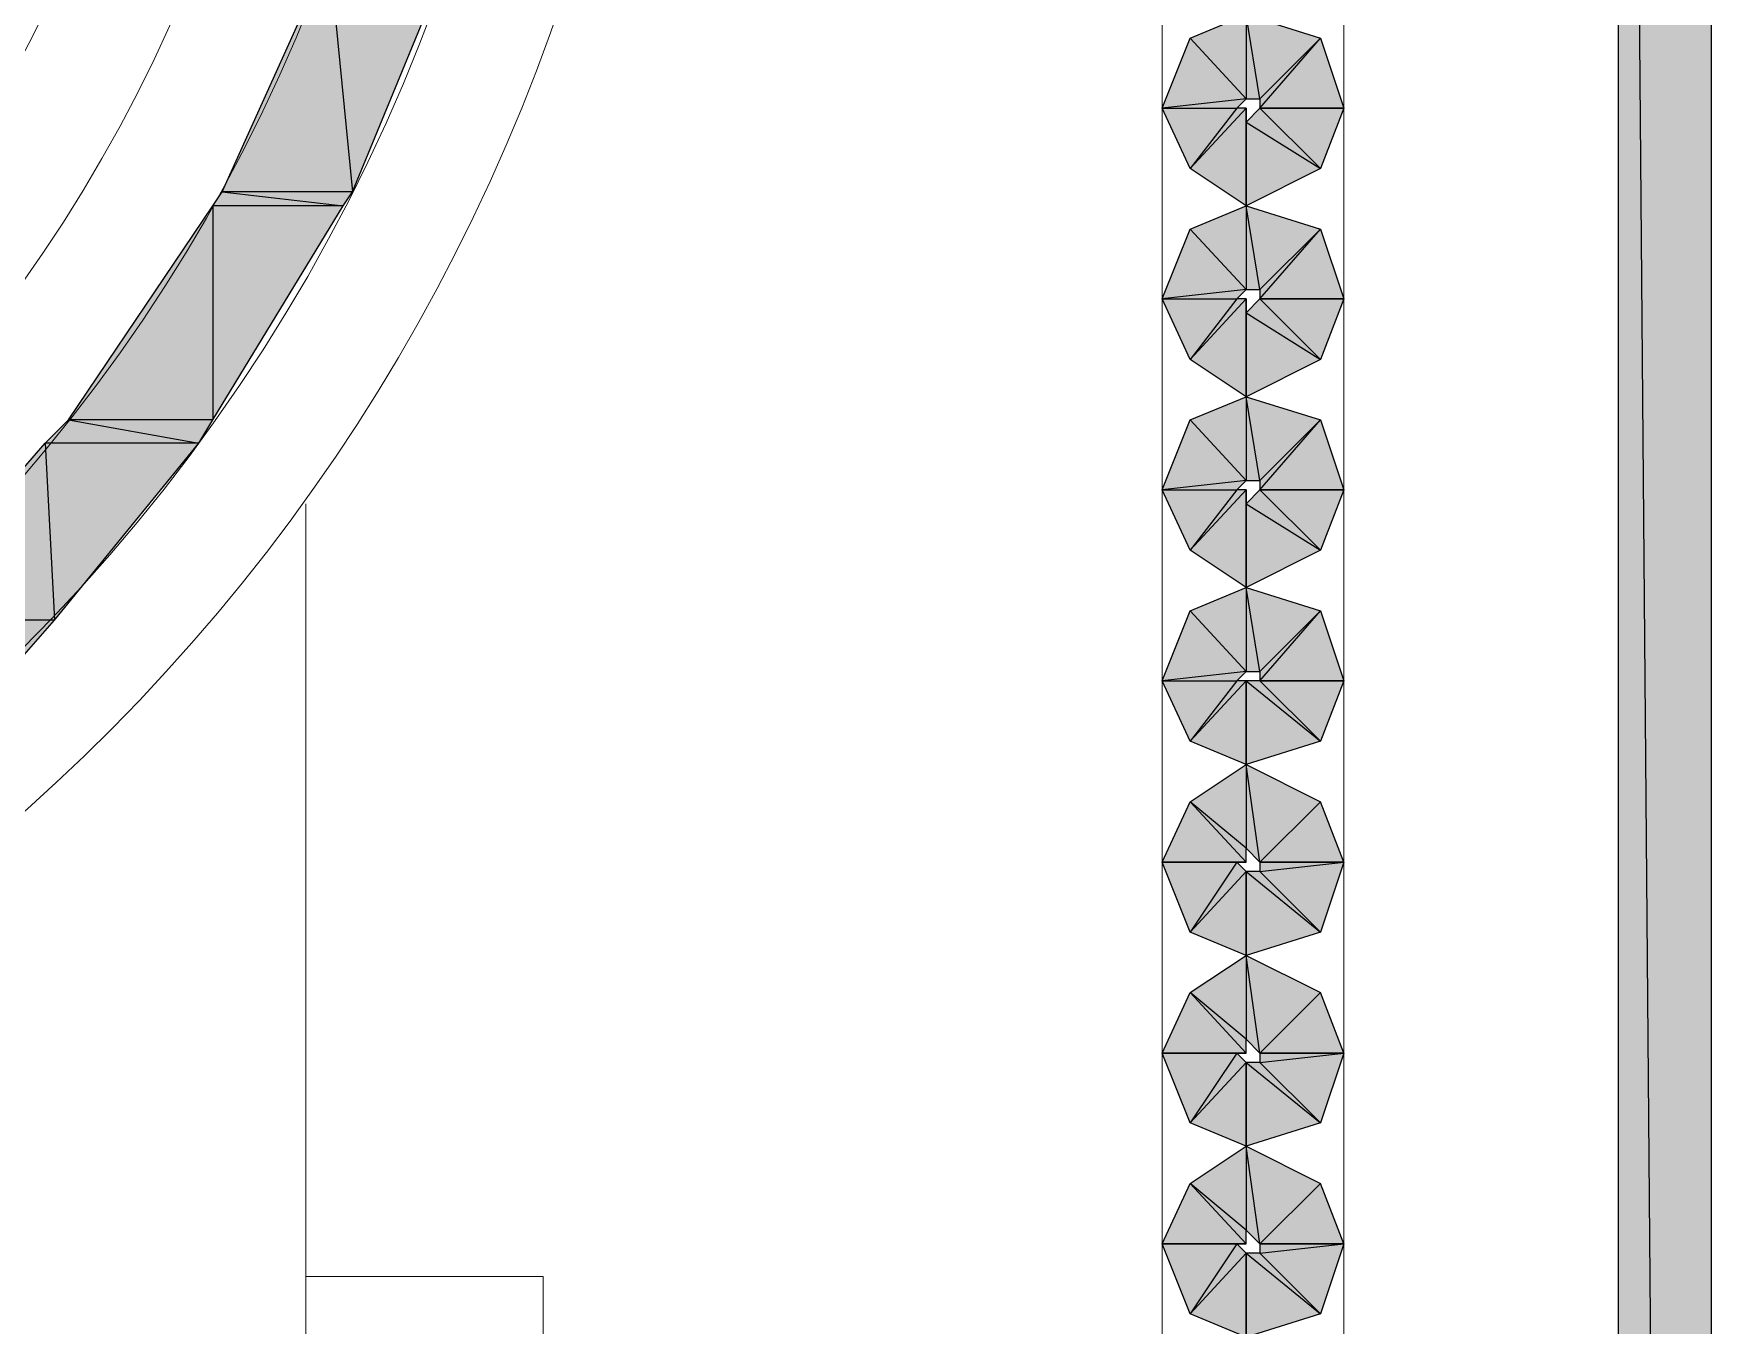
# Model space of a CAD drawing. Header units: millimetres. Extents: x 40 to 176, y -32 to 59.
# Drawn here: x 105.813 to 106.317, y -3.824 to -3.436 of the extents above; entities that cross this region are included whole.
import ezdxf

# ---------------------------------------------------------------- set-up
doc = ezdxf.new("R2010")
doc.units = ezdxf.units.MM
doc.layers.add('15 - Quadro de medição', color=6, linetype='Continuous')

msp = doc.modelspace()

# ---------------------------------------------------------------- hatches: boundary and pattern name
at = {"layer": '15 - Quadro de medição', "true_color": 0x000007}
h = msp.add_hatch(color=7, dxfattribs=at)
h.paths.add_polyline_path([(106.31703, -2.68359), (106.28909, -2.68359), (106.31703, -6.02603)])
h.paths.add_polyline_path([(106.28909, -2.68359), (106.31703, -6.02603), (106.28909, -6.02603)])
h = msp.add_hatch(color=7, dxfattribs=at)
h.paths.add_polyline_path([(105.93851, -3.41269), (105.90219, -3.41269), (105.90917, -3.48393)])
h.paths.add_polyline_path([(105.90219, -3.41269), (105.90917, -3.48393), (105.87006, -3.48393)])
h = msp.add_hatch(color=7, dxfattribs=at)
h.paths.add_polyline_path([(106.20668, -3.45879), (106.18154, -3.45879), (106.1997, -3.43783)])
h.paths.add_polyline_path([(106.18154, -3.45879), (106.1997, -3.43783), (106.18154, -3.45599)])
h.paths.add_polyline_path([(106.1997, -3.43783), (106.18154, -3.45599), (106.17735, -3.43085)])
h.paths.add_polyline_path([(106.18154, -3.45599), (106.17735, -3.43085), (106.17735, -3.45599)])
h.paths.add_polyline_path([(106.17735, -3.43085), (106.17735, -3.45599), (106.16059, -3.43783)])
h = msp.add_hatch(color=7, dxfattribs=at)
h.paths.add_polyline_path([(106.16059, -3.43783), (106.17735, -3.45599), (106.15221, -3.45879)])
h.paths.add_polyline_path([(106.17735, -3.45599), (106.15221, -3.45879), (106.17456, -3.45879)])
h.paths.add_polyline_path([(106.15221, -3.45879), (106.17456, -3.45879), (106.16059, -3.47694)])
h.paths.add_polyline_path([(106.17456, -3.45879), (106.16059, -3.47694), (106.17735, -3.45879)])
h.paths.add_polyline_path([(106.16059, -3.47694), (106.17735, -3.45879), (106.17735, -3.48812)])
h.paths.add_polyline_path([(106.17735, -3.45879), (106.17735, -3.48812), (106.17735, -3.46298)])
h.paths.add_polyline_path([(106.17735, -3.48812), (106.17735, -3.46298), (106.1997, -3.47694)])
h.paths.add_polyline_path([(106.17735, -3.46298), (106.1997, -3.47694), (106.18154, -3.45879)])
h.paths.add_polyline_path([(106.1997, -3.47694), (106.18154, -3.45879), (106.20668, -3.45879)])
h = msp.add_hatch(color=7, dxfattribs=at)
h.paths.add_polyline_path([(105.90917, -3.48393), (105.87006, -3.48393), (105.90638, -3.48812)])
h.paths.add_polyline_path([(105.87006, -3.48393), (105.90638, -3.48812), (105.86727, -3.48812)])
h = msp.add_hatch(color=7, dxfattribs=at)
h.paths.add_polyline_path([(105.90638, -3.48812), (105.86727, -3.48812), (105.86727, -3.55237)])
h.paths.add_polyline_path([(105.86727, -3.48812), (105.86727, -3.55237), (105.82397, -3.55237)])
h = msp.add_hatch(color=7, dxfattribs=at)
h.paths.add_polyline_path([(106.20668, -3.51605), (106.18154, -3.51605), (106.1997, -3.4951)])
h.paths.add_polyline_path([(106.18154, -3.51605), (106.1997, -3.4951), (106.18154, -3.51326)])
h.paths.add_polyline_path([(106.1997, -3.4951), (106.18154, -3.51326), (106.17735, -3.48812)])
h.paths.add_polyline_path([(106.18154, -3.51326), (106.17735, -3.48812), (106.17735, -3.51326)])
h.paths.add_polyline_path([(106.17735, -3.48812), (106.17735, -3.51326), (106.16059, -3.4951)])
h = msp.add_hatch(color=7, dxfattribs=at)
h.paths.add_polyline_path([(106.16059, -3.4951), (106.17735, -3.51326), (106.15221, -3.51605)])
h.paths.add_polyline_path([(106.17735, -3.51326), (106.15221, -3.51605), (106.17456, -3.51605)])
h.paths.add_polyline_path([(106.15221, -3.51605), (106.17456, -3.51605), (106.16059, -3.53421)])
h.paths.add_polyline_path([(106.17456, -3.51605), (106.16059, -3.53421), (106.17735, -3.51605)])
h.paths.add_polyline_path([(106.16059, -3.53421), (106.17735, -3.51605), (106.17735, -3.54539)])
h.paths.add_polyline_path([(106.17735, -3.51605), (106.17735, -3.54539), (106.17735, -3.52024)])
h.paths.add_polyline_path([(106.17735, -3.54539), (106.17735, -3.52024), (106.1997, -3.53421)])
h.paths.add_polyline_path([(106.17735, -3.52024), (106.1997, -3.53421), (106.18154, -3.51605)])
h.paths.add_polyline_path([(106.1997, -3.53421), (106.18154, -3.51605), (106.20668, -3.51605)])
h = msp.add_hatch(color=7, dxfattribs=at)
h.paths.add_polyline_path([(106.20668, -3.57332), (106.18154, -3.57332), (106.1997, -3.55237)])
h.paths.add_polyline_path([(106.18154, -3.57332), (106.1997, -3.55237), (106.18154, -3.57053)])
h.paths.add_polyline_path([(106.1997, -3.55237), (106.18154, -3.57053), (106.17735, -3.54539)])
h.paths.add_polyline_path([(106.18154, -3.57053), (106.17735, -3.54539), (106.17735, -3.57053)])
h.paths.add_polyline_path([(106.17735, -3.54539), (106.17735, -3.57053), (106.16059, -3.55237)])
h = msp.add_hatch(color=7, dxfattribs=at)
h.paths.add_polyline_path([(105.86727, -3.55237), (105.82397, -3.55237), (105.86308, -3.55935)])
h.paths.add_polyline_path([(105.82397, -3.55237), (105.86308, -3.55935), (105.81699, -3.55935)])
h = msp.add_hatch(color=7, dxfattribs=at)
h.paths.add_polyline_path([(106.16059, -3.55237), (106.17735, -3.57053), (106.15221, -3.57332)])
h.paths.add_polyline_path([(106.17735, -3.57053), (106.15221, -3.57332), (106.17456, -3.57332)])
h.paths.add_polyline_path([(106.15221, -3.57332), (106.17456, -3.57332), (106.16059, -3.59148)])
h.paths.add_polyline_path([(106.17456, -3.57332), (106.16059, -3.59148), (106.17735, -3.57332)])
h.paths.add_polyline_path([(106.16059, -3.59148), (106.17735, -3.57332), (106.17735, -3.60265)])
h.paths.add_polyline_path([(106.17735, -3.57332), (106.17735, -3.60265), (106.17735, -3.57751)])
h.paths.add_polyline_path([(106.17735, -3.60265), (106.17735, -3.57751), (106.1997, -3.59148)])
h.paths.add_polyline_path([(106.17735, -3.57751), (106.1997, -3.59148), (106.18154, -3.57332)])
h.paths.add_polyline_path([(106.1997, -3.59148), (106.18154, -3.57332), (106.20668, -3.57332)])
h = msp.add_hatch(color=7, dxfattribs=at)
h.paths.add_polyline_path([(105.86308, -3.55935), (105.81699, -3.55935), (105.81978, -3.61243)])
h.paths.add_polyline_path([(105.81699, -3.55935), (105.81978, -3.61243), (105.77089, -3.61243)])
h = msp.add_hatch(color=7, dxfattribs=at)
h.paths.add_polyline_path([(106.20668, -3.63059), (106.18154, -3.63059), (106.1997, -3.60964)])
h.paths.add_polyline_path([(106.18154, -3.63059), (106.1997, -3.60964), (106.18154, -3.62779)])
h.paths.add_polyline_path([(106.1997, -3.60964), (106.18154, -3.62779), (106.17735, -3.60265)])
h.paths.add_polyline_path([(106.18154, -3.62779), (106.17735, -3.60265), (106.17735, -3.62779)])
h.paths.add_polyline_path([(106.17735, -3.60265), (106.17735, -3.62779), (106.16059, -3.60964)])
h = msp.add_hatch(color=7, dxfattribs=at)
h.paths.add_polyline_path([(106.16059, -3.60964), (106.17735, -3.62779), (106.15221, -3.63059)])
h.paths.add_polyline_path([(106.17735, -3.62779), (106.15221, -3.63059), (106.17456, -3.63059)])
h.paths.add_polyline_path([(106.15221, -3.63059), (106.17456, -3.63059), (106.16059, -3.64875)])
h.paths.add_polyline_path([(106.17456, -3.63059), (106.16059, -3.64875), (106.17735, -3.63059)])
h.paths.add_polyline_path([(106.16059, -3.64875), (106.17735, -3.63059), (106.17735, -3.65573)])
h = msp.add_hatch(color=7, dxfattribs=at)
h.paths.add_polyline_path([(105.81978, -3.61243), (105.77089, -3.61243), (105.81, -3.6236)])
h.paths.add_polyline_path([(105.77089, -3.61243), (105.81, -3.6236), (105.75553, -3.6236)])
h = msp.add_hatch(color=7, dxfattribs=at)
h.paths.add_polyline_path([(106.17735, -3.65573), (106.17735, -3.63059), (106.1997, -3.64875)])
h.paths.add_polyline_path([(106.17735, -3.63059), (106.1997, -3.64875), (106.18154, -3.63059)])
h.paths.add_polyline_path([(106.1997, -3.64875), (106.18154, -3.63059), (106.20668, -3.63059)])
h = msp.add_hatch(color=7, dxfattribs=at)
h.paths.add_polyline_path([(106.20668, -3.68506), (106.1997, -3.6669), (106.18154, -3.68506)])
h.paths.add_polyline_path([(106.1997, -3.6669), (106.18154, -3.68506), (106.17735, -3.65573)])
h.paths.add_polyline_path([(106.18154, -3.68506), (106.17735, -3.65573), (106.17735, -3.68087)])
h.paths.add_polyline_path([(106.17735, -3.65573), (106.17735, -3.68087), (106.16059, -3.6669)])
h.paths.add_polyline_path([(106.17735, -3.68087), (106.16059, -3.6669), (106.17735, -3.68506)])
h.paths.add_polyline_path([(106.16059, -3.6669), (106.17735, -3.68506), (106.15221, -3.68506)])
h.paths.add_polyline_path([(106.17735, -3.68506), (106.15221, -3.68506), (106.17456, -3.68506)])
h.paths.add_polyline_path([(106.15221, -3.68506), (106.17456, -3.68506), (106.16059, -3.70601)])
h.paths.add_polyline_path([(106.17456, -3.68506), (106.16059, -3.70601), (106.17735, -3.68785)])
h.paths.add_polyline_path([(106.16059, -3.70601), (106.17735, -3.68785), (106.17735, -3.713)])
h = msp.add_hatch(color=7, dxfattribs=at)
h.paths.add_polyline_path([(106.17735, -3.713), (106.17735, -3.68785), (106.1997, -3.70601)])
h.paths.add_polyline_path([(106.17735, -3.68785), (106.1997, -3.70601), (106.18154, -3.68785)])
h.paths.add_polyline_path([(106.1997, -3.70601), (106.18154, -3.68785), (106.20668, -3.68506)])
h.paths.add_polyline_path([(106.18154, -3.68785), (106.20668, -3.68506), (106.18154, -3.68506)])
h = msp.add_hatch(color=7, dxfattribs=at)
h.paths.add_polyline_path([(106.20668, -3.74233), (106.1997, -3.72417), (106.18154, -3.74233)])
h.paths.add_polyline_path([(106.1997, -3.72417), (106.18154, -3.74233), (106.17735, -3.713)])
h.paths.add_polyline_path([(106.18154, -3.74233), (106.17735, -3.713), (106.17735, -3.73814)])
h.paths.add_polyline_path([(106.17735, -3.713), (106.17735, -3.73814), (106.16059, -3.72417)])
h.paths.add_polyline_path([(106.17735, -3.73814), (106.16059, -3.72417), (106.17735, -3.74233)])
h.paths.add_polyline_path([(106.16059, -3.72417), (106.17735, -3.74233), (106.15221, -3.74233)])
h.paths.add_polyline_path([(106.17735, -3.74233), (106.15221, -3.74233), (106.17456, -3.74233)])
h.paths.add_polyline_path([(106.15221, -3.74233), (106.17456, -3.74233), (106.16059, -3.76328)])
h.paths.add_polyline_path([(106.17456, -3.74233), (106.16059, -3.76328), (106.17735, -3.74512)])
h.paths.add_polyline_path([(106.16059, -3.76328), (106.17735, -3.74512), (106.17735, -3.77026)])
h = msp.add_hatch(color=7, dxfattribs=at)
h.paths.add_polyline_path([(106.17735, -3.77026), (106.17735, -3.74512), (106.1997, -3.76328)])
h.paths.add_polyline_path([(106.17735, -3.74512), (106.1997, -3.76328), (106.18154, -3.74512)])
h.paths.add_polyline_path([(106.1997, -3.76328), (106.18154, -3.74512), (106.20668, -3.74233)])
h.paths.add_polyline_path([(106.18154, -3.74512), (106.20668, -3.74233), (106.18154, -3.74233)])
h = msp.add_hatch(color=7, dxfattribs=at)
h.paths.add_polyline_path([(106.20668, -3.7996), (106.1997, -3.78144), (106.18154, -3.7996)])
h.paths.add_polyline_path([(106.1997, -3.78144), (106.18154, -3.7996), (106.17735, -3.77026)])
h.paths.add_polyline_path([(106.18154, -3.7996), (106.17735, -3.77026), (106.17735, -3.79541)])
h.paths.add_polyline_path([(106.17735, -3.77026), (106.17735, -3.79541), (106.16059, -3.78144)])
h.paths.add_polyline_path([(106.17735, -3.79541), (106.16059, -3.78144), (106.17735, -3.7996)])
h.paths.add_polyline_path([(106.16059, -3.78144), (106.17735, -3.7996), (106.15221, -3.7996)])
h.paths.add_polyline_path([(106.17735, -3.7996), (106.15221, -3.7996), (106.17456, -3.7996)])
h.paths.add_polyline_path([(106.15221, -3.7996), (106.17456, -3.7996), (106.16059, -3.82055)])
h.paths.add_polyline_path([(106.17456, -3.7996), (106.16059, -3.82055), (106.17735, -3.80239)])
h.paths.add_polyline_path([(106.16059, -3.82055), (106.17735, -3.80239), (106.17735, -3.82753)])
h = msp.add_hatch(color=7, dxfattribs=at)
h.paths.add_polyline_path([(106.17735, -3.82753), (106.17735, -3.80239), (106.1997, -3.82055)])
h.paths.add_polyline_path([(106.17735, -3.80239), (106.1997, -3.82055), (106.18154, -3.80239)])
h.paths.add_polyline_path([(106.1997, -3.82055), (106.18154, -3.80239), (106.20668, -3.7996)])
h.paths.add_polyline_path([(106.18154, -3.80239), (106.20668, -3.7996), (106.18154, -3.7996)])

# ---------------------------------------------------------------- linework, layer by layer
at = {"layer": '15 - Quadro de medição', "color": 7, "linetype": 'Continuous', "lineweight": 20, "true_color": 0x000007}
for points in [[(104.57248, -2.4615), (106.28909, -2.4615), (106.28909, -6.02603), (104.56549, -6.02603), (104.5641, -6.02603), (104.50124, -6.02603)], [(106.28909, -6.02603), (106.31703, -6.02603), (106.31703, -2.68359)], [(106.15221, -3.06211), (106.15221, -3.97), (106.15221, -3.97)], [(106.20668, -3.97), (106.20668, -3.06211), (106.20668, -3.06211)], [(105.89521, -3.92391), (105.89521, -3.57751), (105.89521, -3.57751)], [(105.96644, -3.92391), (105.96644, -3.80937), (105.89521, -3.80937)]]:
    msp.add_lwpolyline(points, dxfattribs=at)
at = {"layer": '15 - Quadro de medição', "color": 7, "linetype": 'Continuous', "lineweight": -2, "true_color": 0x000007}
for points in [[(106.31703, -2.68359), (106.28909, -2.68359), (106.31703, -6.02603)], [(106.28909, -2.68359), (106.31703, -6.02603), (106.28909, -6.02603)], [(105.90219, -3.41269), (105.90917, -3.48393), (105.87006, -3.48393)], [(105.93851, -3.41269), (105.90219, -3.41269), (105.90917, -3.48393)], [(106.17735, -3.43085), (106.17735, -3.45599), (106.16059, -3.43783)], [(106.1997, -3.43783), (106.18154, -3.45599), (106.17735, -3.43085)], [(106.18154, -3.45599), (106.17735, -3.43085), (106.17735, -3.45599)], [(106.16059, -3.43783), (106.17735, -3.45599), (106.15221, -3.45879)], [(106.20668, -3.45879), (106.18154, -3.45879), (106.1997, -3.43783)], [(106.18154, -3.45879), (106.1997, -3.43783), (106.18154, -3.45599)], [(106.17735, -3.45599), (106.15221, -3.45879), (106.17456, -3.45879)], [(106.15221, -3.45879), (106.17456, -3.45879), (106.16059, -3.47694)], [(106.17456, -3.45879), (106.16059, -3.47694), (106.17735, -3.45879)], [(106.16059, -3.47694), (106.17735, -3.45879), (106.17735, -3.48812)], [(106.17735, -3.45879), (106.17735, -3.48812), (106.17735, -3.46298)], [(106.17735, -3.46298), (106.1997, -3.47694), (106.18154, -3.45879)], [(106.1997, -3.47694), (106.18154, -3.45879), (106.20668, -3.45879)], [(106.17735, -3.48812), (106.17735, -3.46298), (106.1997, -3.47694)], [(105.87006, -3.48393), (105.90638, -3.48812), (105.86727, -3.48812)], [(105.90917, -3.48393), (105.87006, -3.48393), (105.90638, -3.48812)], [(105.86727, -3.48812), (105.86727, -3.55237), (105.82397, -3.55237)], [(105.90638, -3.48812), (105.86727, -3.48812), (105.86727, -3.55237)], [(106.17735, -3.48812), (106.17735, -3.51326), (106.16059, -3.4951)], [(106.1997, -3.4951), (106.18154, -3.51326), (106.17735, -3.48812)], [(106.18154, -3.51326), (106.17735, -3.48812), (106.17735, -3.51326)], [(106.16059, -3.4951), (106.17735, -3.51326), (106.15221, -3.51605)], [(106.20668, -3.51605), (106.18154, -3.51605), (106.1997, -3.4951)], [(106.18154, -3.51605), (106.1997, -3.4951), (106.18154, -3.51326)], [(106.17735, -3.51326), (106.15221, -3.51605), (106.17456, -3.51605)], [(106.15221, -3.51605), (106.17456, -3.51605), (106.16059, -3.53421)], [(106.17456, -3.51605), (106.16059, -3.53421), (106.17735, -3.51605)], [(106.16059, -3.53421), (106.17735, -3.51605), (106.17735, -3.54539)], [(106.17735, -3.51605), (106.17735, -3.54539), (106.17735, -3.52024)], [(106.17735, -3.52024), (106.1997, -3.53421), (106.18154, -3.51605)], [(106.1997, -3.53421), (106.18154, -3.51605), (106.20668, -3.51605)], [(106.17735, -3.54539), (106.17735, -3.52024), (106.1997, -3.53421)], [(106.17735, -3.54539), (106.17735, -3.57053), (106.16059, -3.55237)], [(106.1997, -3.55237), (106.18154, -3.57053), (106.17735, -3.54539)], [(106.18154, -3.57053), (106.17735, -3.54539), (106.17735, -3.57053)], [(105.82397, -3.55237), (105.86308, -3.55935), (105.81699, -3.55935)], [(105.86727, -3.55237), (105.82397, -3.55237), (105.86308, -3.55935)], [(106.16059, -3.55237), (106.17735, -3.57053), (106.15221, -3.57332)], [(106.20668, -3.57332), (106.18154, -3.57332), (106.1997, -3.55237)], [(106.18154, -3.57332), (106.1997, -3.55237), (106.18154, -3.57053)], [(105.81699, -3.55935), (105.81978, -3.61243), (105.77089, -3.61243)], [(105.86308, -3.55935), (105.81699, -3.55935), (105.81978, -3.61243)], [(106.17735, -3.57053), (106.15221, -3.57332), (106.17456, -3.57332)], [(106.15221, -3.57332), (106.17456, -3.57332), (106.16059, -3.59148)], [(106.17456, -3.57332), (106.16059, -3.59148), (106.17735, -3.57332)], [(106.16059, -3.59148), (106.17735, -3.57332), (106.17735, -3.60265)], [(106.17735, -3.57332), (106.17735, -3.60265), (106.17735, -3.57751)], [(106.17735, -3.57751), (106.1997, -3.59148), (106.18154, -3.57332)], [(106.1997, -3.59148), (106.18154, -3.57332), (106.20668, -3.57332)], [(106.17735, -3.60265), (106.17735, -3.57751), (106.1997, -3.59148)], [(106.17735, -3.60265), (106.17735, -3.62779), (106.16059, -3.60964)], [(106.1997, -3.60964), (106.18154, -3.62779), (106.17735, -3.60265)], [(106.18154, -3.62779), (106.17735, -3.60265), (106.17735, -3.62779)], [(106.16059, -3.60964), (106.17735, -3.62779), (106.15221, -3.63059)], [(106.20668, -3.63059), (106.18154, -3.63059), (106.1997, -3.60964)], [(106.18154, -3.63059), (106.1997, -3.60964), (106.18154, -3.62779)], [(105.81978, -3.61243), (105.77089, -3.61243), (105.81, -3.6236)], [(106.17735, -3.62779), (106.15221, -3.63059), (106.17456, -3.63059)], [(106.15221, -3.63059), (106.17456, -3.63059), (106.16059, -3.64875)], [(106.17456, -3.63059), (106.16059, -3.64875), (106.17735, -3.63059)], [(106.16059, -3.64875), (106.17735, -3.63059), (106.17735, -3.65573)], [(106.17735, -3.65573), (106.17735, -3.63059), (106.1997, -3.64875)], [(106.17735, -3.63059), (106.1997, -3.64875), (106.18154, -3.63059)], [(106.1997, -3.64875), (106.18154, -3.63059), (106.20668, -3.63059)], [(106.17735, -3.65573), (106.17735, -3.68087), (106.16059, -3.6669)], [(106.1997, -3.6669), (106.18154, -3.68506), (106.17735, -3.65573)], [(106.18154, -3.68506), (106.17735, -3.65573), (106.17735, -3.68087)], [(106.16059, -3.6669), (106.17735, -3.68506), (106.15221, -3.68506)], [(106.17735, -3.68087), (106.16059, -3.6669), (106.17735, -3.68506)], [(106.20668, -3.68506), (106.1997, -3.6669), (106.18154, -3.68506)], [(106.17735, -3.68506), (106.15221, -3.68506), (106.17456, -3.68506)], [(106.15221, -3.68506), (106.17456, -3.68506), (106.16059, -3.70601)], [(106.17456, -3.68506), (106.16059, -3.70601), (106.17735, -3.68785)], [(106.1997, -3.70601), (106.18154, -3.68785), (106.20668, -3.68506)], [(106.18154, -3.68785), (106.20668, -3.68506), (106.18154, -3.68506)], [(106.16059, -3.70601), (106.17735, -3.68785), (106.17735, -3.713)], [(106.17735, -3.713), (106.17735, -3.68785), (106.1997, -3.70601)], [(106.17735, -3.68785), (106.1997, -3.70601), (106.18154, -3.68785)], [(106.17735, -3.713), (106.17735, -3.73814), (106.16059, -3.72417)], [(106.1997, -3.72417), (106.18154, -3.74233), (106.17735, -3.713)], [(106.18154, -3.74233), (106.17735, -3.713), (106.17735, -3.73814)], [(106.16059, -3.72417), (106.17735, -3.74233), (106.15221, -3.74233)], [(106.17735, -3.73814), (106.16059, -3.72417), (106.17735, -3.74233)], [(106.20668, -3.74233), (106.1997, -3.72417), (106.18154, -3.74233)], [(106.17735, -3.74233), (106.15221, -3.74233), (106.17456, -3.74233)], [(106.15221, -3.74233), (106.17456, -3.74233), (106.16059, -3.76328)], [(106.17456, -3.74233), (106.16059, -3.76328), (106.17735, -3.74512)], [(106.16059, -3.76328), (106.17735, -3.74512), (106.17735, -3.77026)], [(106.17735, -3.77026), (106.17735, -3.74512), (106.1997, -3.76328)], [(106.17735, -3.74512), (106.1997, -3.76328), (106.18154, -3.74512)], [(106.1997, -3.76328), (106.18154, -3.74512), (106.20668, -3.74233)], [(106.18154, -3.74512), (106.20668, -3.74233), (106.18154, -3.74233)], [(106.17735, -3.77026), (106.17735, -3.79541), (106.16059, -3.78144)], [(106.1997, -3.78144), (106.18154, -3.7996), (106.17735, -3.77026)], [(106.18154, -3.7996), (106.17735, -3.77026), (106.17735, -3.79541)], [(106.16059, -3.78144), (106.17735, -3.7996), (106.15221, -3.7996)], [(106.17735, -3.79541), (106.16059, -3.78144), (106.17735, -3.7996)], [(106.20668, -3.7996), (106.1997, -3.78144), (106.18154, -3.7996)], [(106.17735, -3.7996), (106.15221, -3.7996), (106.17456, -3.7996)], [(106.15221, -3.7996), (106.17456, -3.7996), (106.16059, -3.82055)], [(106.17456, -3.7996), (106.16059, -3.82055), (106.17735, -3.80239)], [(106.1997, -3.82055), (106.18154, -3.80239), (106.20668, -3.7996)], [(106.18154, -3.80239), (106.20668, -3.7996), (106.18154, -3.7996)], [(106.16059, -3.82055), (106.17735, -3.80239), (106.17735, -3.82753)], [(106.17735, -3.82753), (106.17735, -3.80239), (106.1997, -3.82055)], [(106.17735, -3.80239), (106.1997, -3.82055), (106.18154, -3.80239)]]:
    msp.add_lwpolyline(points, close=True, dxfattribs=at)
at = {"layer": '15 - Quadro de medição', "color": 7, "linetype": 'Continuous', "lineweight": 20, "true_color": 0x000007}
for points in [[(105.96644, -3.24369), (105.96644, -2.94757), (105.7276, -2.70873), (105.43288, -2.70873), (105.43288, -2.70873), (105.13677, -2.70873), (104.89792, -2.94757), (104.89792, -3.24369), (104.89792, -3.24369), (104.89792, -3.5384), (105.13677, -3.77725), (105.43288, -3.77725), (105.43288, -3.77725), (105.7276, -3.77725), (105.96644, -3.5384), (105.96644, -3.24369)], [(105.17169, -2.73666), (104.93703, -2.85678), (104.81551, -3.12217), (104.87837, -3.37777), (104.87837, -3.37777), (104.93982, -3.63338), (105.16889, -3.81356), (105.43288, -3.81356), (105.43288, -3.81356), (105.69547, -3.81356), (105.92454, -3.63338), (105.986, -3.37777), (105.986, -3.37777), (106.04885, -3.12217), (105.92733, -2.85678), (105.69407, -2.73666)], [(105.93152, -3.24369), (105.93152, -2.96713), (105.70804, -2.74365), (105.43288, -2.74365), (105.43288, -2.74365), (105.15632, -2.74365), (104.93424, -2.96713), (104.93424, -3.24369), (104.93424, -3.24369), (104.93424, -3.51885), (105.15632, -3.74233), (105.43288, -3.74233), (105.43288, -3.74233), (105.70804, -3.74233), (105.93152, -3.51885), (105.93152, -3.24369)], [(105.89521, -3.24369), (105.89521, -2.98668), (105.68849, -2.77996), (105.43288, -2.77996), (105.43288, -2.77996), (105.17727, -2.77996), (104.96916, -2.98668), (104.96916, -3.24369), (104.96916, -3.24369), (104.96916, -3.49929), (105.17727, -3.70601), (105.43288, -3.70601), (105.43288, -3.70601), (105.68849, -3.70601), (105.89521, -3.49929), (105.89521, -3.24369)]]:
    msp.add_open_spline(points, degree=3, knots=[0, 0, 0, 0, 0.0625, 0.0625, 0.0625, 0.062501, 0.125, 0.125, 0.125, 0.125001, 0.1875, 0.1875, 0.1875, 0.187501, 1, 1, 1, 1], dxfattribs=at)
msp.add_open_spline([(105.80302, -3.45599), (105.87845, -3.3247), (105.87845, -3.16128), (105.80302, -3.02998)], degree=3, dxfattribs=at)

doc.saveas('drawing.dxf')
